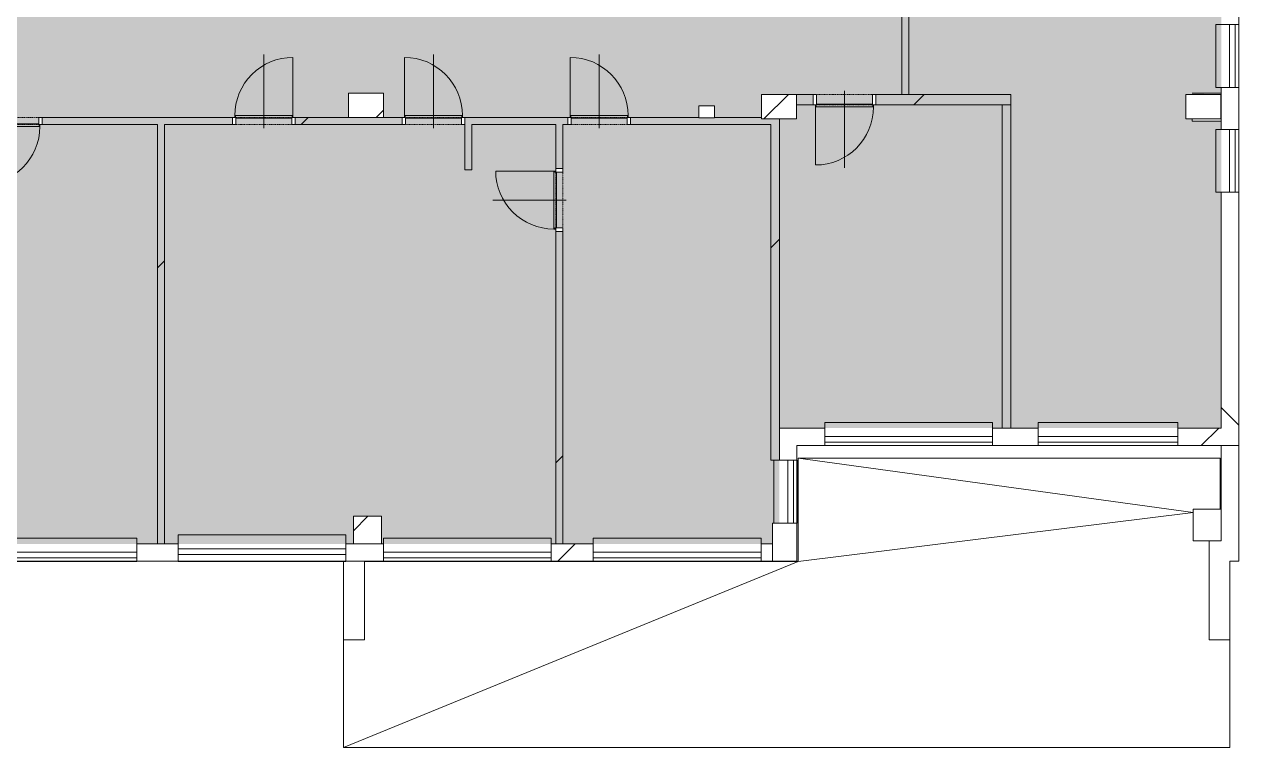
# Model space of a CAD drawing. Header units: millimetres. Extents: x -17526 to 472153, y -45352 to 20466.
# Drawn here: x 24142 to 41696, y -31726 to -21382 of the extents above; entities that cross this region are included whole.
import ezdxf

# ---------------------------------------------------------------- set-up
doc = ezdxf.new("R2010")
doc.units = ezdxf.units.MM
doc.linetypes.add('Čerchovaná se dvěma tečkami', pattern=[2.59, 1, -0.53, 0, -0.53, 0, -0.53])
for name, color, linetype, lineweight in [('A-DETL-GENF', 92, 'Continuous', 9), ('A-DETL-THIN', 151, 'Continuous', 9), ('A-DOOR', 31, 'Continuous', 9), ('A-DOOR-FRAM', 31, 'Continuous', 9), ('A-FLOR', 192, 'Continuous', 9), ('A-GENM', 13, 'Continuous', 9), ('A-GLAZ', 151, 'Continuous', 9), ('A-WALL', 113, 'Continuous', 9), ('A-WALL-PATT', 111, 'Continuous', 9), ('S-COLS', 52, 'Continuous', 9)]:
    doc.layers.add(name, color=color, linetype=linetype, lineweight=lineweight)
pattern_1 = [(45, (0, 0), (-4242.64, 4242.64), [])]
pattern_2 = [(45, (0, 0), (-7184.2, 7184.2), []), (45, (2874, -3e-12), (-7184.2, 7184.2), []), (45, (8621, -7e-12), (-4310.5, 10058), [4064, -2032, 67.06, -1964.94])]

# ---------------------------------------------------------------- blocks, each defined once
blk = doc.blocks.new('DVERE_1k_oblozka - DD03_01_800x1970_koupelna-1549492-Mapka _ závislý 3')
at = {"layer": 'A-DOOR'}
for p, q in [((-450, 53), (-400, 53)), ((-450, -47), (-450, 53)), ((-400, 53), (-400, -47)), ((0, 103), (0, -947)), ((400, 53), (450, 53)), ((400, -47), (400, 53)), ((450, 53), (450, -47)), ((-400, -47), (-450, -47)), ((-415, -47), (-415, -907)), ((-415, -62), (-400, -62)), ((-415, -77), (-415, -62)), ((415, -77), (-415, -77)), ((-400, -37), (400, -37)), ((305, -77), (-305, -77)), ((450, -47), (400, -47)), ((400, -62), (415, -62)), ((415, -77), (415, -47)), ((415, -62), (415, -77))]:
    blk.add_line(p, q, dxfattribs=at)
at = {"layer": 'A-DOOR', "linetype": 'Čerchovaná se dvěma tečkami'}
for p, q in [((-400, 53), (400, 53)), ((-400, -47), (400, -47))]:
    blk.add_line(p, q, dxfattribs=at)
at = {"layer": 'A-DOOR'}
blk.add_arc((-415, -77), 830, 270, 0, dxfattribs=at)
at = {"layer": 'A-DOOR-FRAM'}
for p, q in [((-450, 53), (-400, 53)), ((-400, 53), (-400, -47)), ((400, -47), (400, 53)), ((450, 53), (400, 53)), ((-400, -47), (-450, -47)), ((400, -47), (450, -47))]:
    blk.add_line(p, q, dxfattribs=at)
blk = doc.blocks.new('DVERE_1k_oblozka - DD03_01_800x1970_koupelna-V1-Mapka _ závislý 3')
at = {"layer": 'A-DOOR'}
for p, q in [((-450, 53), (-400, 53)), ((-450, -47), (-450, 53)), ((-400, 53), (-400, -47)), ((0, 103), (0, -947)), ((400, 53), (450, 53)), ((400, -47), (400, 53)), ((450, 53), (450, -47)), ((-400, -47), (-450, -47)), ((-415, -47), (-415, -907)), ((-415, -62), (-400, -62)), ((-415, -77), (-415, -62)), ((415, -77), (-415, -77)), ((-400, -37), (400, -37)), ((-400, -62), (-400, -40)), ((305, -77), (-305, -77)), ((400, -40), (400, -62)), ((450, -47), (400, -47)), ((400, -62), (415, -62)), ((415, -77), (415, -47)), ((415, -62), (415, -77))]:
    blk.add_line(p, q, dxfattribs=at)
at = {"layer": 'A-DOOR', "linetype": 'Čerchovaná se dvěma tečkami'}
for p, q in [((-400, 53), (400, 53)), ((-400, -47), (400, -47))]:
    blk.add_line(p, q, dxfattribs=at)
at = {"layer": 'A-DOOR'}
blk.add_arc((-415, -77), 830, 270, 0, dxfattribs=at)
at = {"layer": 'A-DOOR-FRAM'}
for p, q in [((-450, 53), (-400, 53)), ((-400, 53), (-400, -47)), ((400, -47), (400, 53)), ((450, 53), (400, 53)), ((-400, -47), (-450, -47)), ((400, -47), (450, -47))]:
    blk.add_line(p, q, dxfattribs=at)
blk = doc.blocks.new('DVERE_1k_oblozka - DD03_01_800x1970_koupelna-1549494-Mapka _ závislý 3')
at = {"layer": 'A-DOOR'}
for p, q in [((-450, 78), (-400, 78)), ((-450, -72), (-450, 78)), ((-400, 78), (-400, -72)), ((0, 128), (0, -972)), ((400, 78), (450, 78)), ((400, -72), (400, 78)), ((450, 78), (450, -72)), ((-400, -72), (-450, -72)), ((-415, -72), (-415, -932)), ((-415, -87), (-400, -87)), ((-415, -102), (-415, -87)), ((415, -102), (-415, -102)), ((-400, -62), (400, -62)), ((305, -102), (-305, -102)), ((450, -72), (400, -72)), ((400, -87), (415, -87)), ((415, -102), (415, -72)), ((415, -87), (415, -102))]:
    blk.add_line(p, q, dxfattribs=at)
at = {"layer": 'A-DOOR', "linetype": 'Čerchovaná se dvěma tečkami'}
for p, q in [((-400, 78), (400, 78)), ((-400, -72), (400, -72))]:
    blk.add_line(p, q, dxfattribs=at)
at = {"layer": 'A-DOOR'}
blk.add_arc((-415, -102), 830, 270, 0, dxfattribs=at)
at = {"layer": 'A-DOOR-FRAM'}
for p, q in [((-450, 78), (-400, 78)), ((-400, 78), (-400, -72)), ((400, -72), (400, 78)), ((450, 78), (400, 78)), ((-400, -72), (-450, -72)), ((400, -72), (450, -72))]:
    blk.add_line(p, q, dxfattribs=at)
blk = doc.blocks.new('OKNO_2k_nadsvetlik - OKNO_2k_nadsvetlik 2400 x 1750-1972477-Mapka _ závislý 3')
at = {"layer": 'A-GLAZ', "color": 41}
for p, q in [((-1200, 126), (1200, 126)), ((-1200, 25), (-1200, 126)), ((1200, 25), (-1200, 25)), ((-1200, 25), (1200, 25)), ((-1200, -55), (-1200, 25)), ((1200, 126), (1200, 25)), ((1200, 25), (1200, -55)), ((1200, -55), (-1200, -55))]:
    blk.add_line(p, q, dxfattribs=at)
blk = doc.blocks.new('parapet s nosem_vnitní - parapet s nosem_vnitní-V24-Mapka _ závislý 3')
at = {"layer": 'A-GENM', "color": 41}
for p, q in [((-1200, -190), (-1200, 0)), ((1200, 0), (1200, -190)), ((-1200, -190), (-1200, -200)), ((-1200, -200), (1200, -200)), ((-1200, -200), (1200, -200)), ((1200, -200), (1200, -190))]:
    blk.add_line(p, q, dxfattribs=at)
blk = doc.blocks.new('OKNO_2k_nadsvetlik - OKNO_2k_nadsvetlik 2400 x 1750-1972492-Mapka _ závislý 3')
at = {"layer": 'A-GLAZ'}
for p, q in [((-1200, 126), (1200, 126)), ((-1200, 75), (-1200, 126)), ((1200, 75), (-1200, 75)), ((-1200, 75), (1200, 75)), ((-1200, -5), (-1200, 75)), ((1200, 126), (1200, 75)), ((1200, 75), (1200, -5)), ((1200, -5), (-1200, -5))]:
    blk.add_line(p, q, dxfattribs=at)
blk = doc.blocks.new('parapet s nosem_vnitní - parapet s nosem_vnitní-1280305-Mapka _ závislý 3')
at = {"layer": 'A-GENM'}
for p, q in [((-1200, -190), (-1200, 0)), ((1200, 0), (1200, -190)), ((-1200, -190), (-1200, -200)), ((-1200, -200), (1200, -200)), ((-1200, -200), (1200, -200)), ((1200, -200), (1200, -190))]:
    blk.add_line(p, q, dxfattribs=at)
blk = doc.blocks.new('OKNO_2k_nadsvetlik - OKNO_2k_nadsvetlik 2400 x 1850-1972490-Mapka _ závislý 3')
at = {"layer": 'A-GLAZ'}
for p, q in [((-1200, 5), (1200, 5)), ((-1200, -75), (-1200, 5)), ((1200, 5), (1200, -75)), ((-1200, -75), (1200, -75)), ((-1200, -126), (-1200, -75)), ((1200, -75), (-1200, -75)), ((1200, -126), (-1200, -126)), ((1200, -75), (1200, -126))]:
    blk.add_line(p, q, dxfattribs=at)
blk = doc.blocks.new('parapet s nosem_vnitní - parapet s nosem_vnitní-V43-Mapka _ závislý 3')
at = {"layer": 'A-GENM'}
for p, q in [((1200, 200), (-1200, 200)), ((-1200, 200), (-1200, 190)), ((1200, 200), (-1200, 200)), ((-1200, 0), (-1200, 190)), ((1200, 190), (1200, 200)), ((1200, 190), (1200, 0))]:
    blk.add_line(p, q, dxfattribs=at)
blk = doc.blocks.new('OKNO_2k_nadsvetlik - OKNO_2k_nadsvetlik 2400 x 1850-V42-Mapka _ závislý 3')
at = {"layer": 'A-GLAZ'}
for p, q in [((-1200, 126), (1200, 126)), ((-1200, 75), (-1200, 126)), ((1200, 75), (-1200, 75)), ((-1200, 75), (1200, 75)), ((-1200, -5), (-1200, 75)), ((1200, 126), (1200, 75)), ((1200, 75), (1200, -5)), ((1200, -5), (-1200, -5))]:
    blk.add_line(p, q, dxfattribs=at)
blk = doc.blocks.new('OKNO_2k_nadsvetlik - OKNO_2k_nadsvetlik 2000 x 1850-1972473-Mapka _ závislý 3')
at = {"layer": 'A-GLAZ'}
for p, q in [((-1000, 126), (1000, 126)), ((-1000, 75), (-1000, 126)), ((1000, 75), (-1000, 75)), ((-1000, 75), (1000, 75)), ((-1000, -5), (-1000, 75)), ((1000, 126), (1000, 75)), ((1000, 75), (1000, -5)), ((1000, -5), (-1000, -5))]:
    blk.add_line(p, q, dxfattribs=at)
blk = doc.blocks.new('parapet s nosem_vnitní - parapet s nosem_vnitní-568559-Mapka _ závislý 3')
at = {"layer": 'A-GENM'}
for p, q in [((-1000, -190), (-1000, 0)), ((1000, 0), (1000, -190)), ((-1000, -190), (-1000, -200)), ((-1000, -200), (1000, -200)), ((-1000, -200), (1000, -200)), ((1000, -200), (1000, -190))]:
    blk.add_line(p, q, dxfattribs=at)
blk = doc.blocks.new('OKNO_1k_nadsvetlik - OKNO_1k_nadsvetlik_900 x 1850-V44-Mapka _ závislý 3')
at = {"layer": 'A-GLAZ'}
for p, q in [((-450, 126), (450, 126)), ((-450, 75), (-450, 126)), ((450, 75), (-450, 75)), ((-450, 75), (450, 75)), ((-450, -5), (-450, 75)), ((450, 126), (450, 75)), ((450, 75), (450, -5)), ((450, -5), (-450, -5))]:
    blk.add_line(p, q, dxfattribs=at)
blk = doc.blocks.new('parapet s nosem_vnitní - parapet s nosem_vnitní-V7-Mapka _ závislý 3')
at = {"layer": 'A-GENM'}
for p, q in [((-450, -190), (-450, 0)), ((450, 0), (450, -190)), ((-450, -190), (-450, -200)), ((-450, -200), (450, -200)), ((-450, -200), (450, -200)), ((450, -200), (450, -190))]:
    blk.add_line(p, q, dxfattribs=at)
blk = doc.blocks.new('DVERE_1k_oblozka - DD03_01_800x1970_koupelna-1549498-Mapka _ závislý 3')
at = {"layer": 'A-DOOR'}
for p, q in [((-415, 47), (-415, 907)), ((0, -103), (0, 947)), ((-400, 47), (-450, 47)), ((-450, 47), (-450, -53)), ((415, 77), (-415, 77)), ((-415, 77), (-415, 62)), ((-415, 62), (-400, 62)), ((-400, -53), (-400, 47)), ((-400, 37), (400, 37)), ((305, 77), (-305, 77)), ((400, 62), (415, 62)), ((450, 47), (400, 47)), ((400, 47), (400, -53)), ((415, 62), (415, 77)), ((415, 77), (415, 47)), ((450, -53), (450, 47)), ((-450, -53), (-400, -53)), ((400, -53), (450, -53))]:
    blk.add_line(p, q, dxfattribs=at)
at = {"layer": 'A-DOOR', "linetype": 'Čerchovaná se dvěma tečkami'}
for p, q in [((-400, 47), (400, 47)), ((-400, -53), (400, -53))]:
    blk.add_line(p, q, dxfattribs=at)
at = {"layer": 'A-DOOR'}
blk.add_arc((-415, 77), 830, 360, 90, dxfattribs=at)
at = {"layer": 'A-DOOR-FRAM'}
for p, q in [((-400, 47), (-450, 47)), ((-400, -53), (-400, 47)), ((400, 47), (400, -53)), ((400, 47), (450, 47)), ((-450, -53), (-400, -53)), ((450, -53), (400, -53))]:
    blk.add_line(p, q, dxfattribs=at)
blk = doc.blocks.new('Betonový pravoúhlý sloup - 170 x 230mm-2256506-Mapka _ závislý 3')
at = {"layer": 'S-COLS'}
h = blk.add_hatch(dxfattribs=at)
h.set_pattern_fill('FP_74', color=256, style=0, pattern_type=2)
h.set_pattern_definition([(135, (-22632, -33903), (-7184.2, -7184.2), []), (135, (-22632, -31030), (-7184.2, -7184.2), []), (135, (-22632, -25282), (-10058, -4310.5), [4064, -2032, 67.1, -1964.9])])
h.paths.add_polyline_path([(-88, -112), (87, -112), (87, 112), (-88, 112)])
for p, q in [((87, 112), (-88, 112)), ((-88, 112), (-88, -112)), ((87, -112), (87, 112)), ((-88, -112), (87, -112))]:
    blk.add_line(p, q, dxfattribs=at)
blk = doc.blocks.new('Betonový pravoúhlý sloup - 350 x 500mm-2256481-Mapka _ závislý 3')
at = {"layer": 'S-COLS'}
h = blk.add_hatch(dxfattribs=at)
h.set_pattern_fill('FP_75', color=256, style=0, pattern_type=2)
h.set_pattern_definition([(315, (22538, 29029), (7184.2, 7184.2), []), (315, (22538, 26155), (7184.2, 7184.2), []), (315, (22538, 20408), (10058, 4310.5), [4064, -2032, 67.1, -1964.9])])
h.paths.add_polyline_path([(-175, -250), (175, -250), (175, 250), (-175, 250)])
for p, q in [((175, 250), (-175, 250)), ((-175, 250), (-175, -250)), ((175, -250), (175, 250)), ((-175, -250), (175, -250))]:
    blk.add_line(p, q, dxfattribs=at)
blk = doc.blocks.new('OKNO_1k_nadsvetlik - OKNO_1k_nadsvetlik_900 x 1850-1969497-Mapka _ závislý 3')
at = {"layer": 'A-GLAZ', "color": 41}
for p, q in [((-450, 126), (450, 126)), ((-450, 75), (-450, 126)), ((450, 75), (-450, 75)), ((-450, 75), (450, 75)), ((-450, -5), (-450, 75)), ((450, 126), (450, 75)), ((450, 75), (450, -5)), ((450, -5), (-450, -5))]:
    blk.add_line(p, q, dxfattribs=at)
blk = doc.blocks.new('parapet s nosem_vnitní - parapet s nosem_vnitní-1280301-Mapka _ závislý 3')
at = {"layer": 'A-GENM', "color": 41}
for p, q in [((-450, -190), (-450, 0)), ((450, 0), (450, -190)), ((-450, -190), (-450, -200)), ((-450, -200), (450, -200)), ((-450, -200), (450, -200)), ((450, -200), (450, -190))]:
    blk.add_line(p, q, dxfattribs=at)
blk = doc.blocks.new('Betonový pravoúhlý sloup - 350 x 500mm-V108-Mapka _ závislý 3')
at = {"layer": 'S-COLS'}
h = blk.add_hatch(dxfattribs=at)
h.set_pattern_fill('FP_94', color=256, style=0, pattern_type=2)
h.set_pattern_definition([(315, (22557, 41009), (7184.2, 7184.2), []), (315, (22557, 38135), (7184.2, 7184.2), []), (315, (22557, 32388), (10058, 4310.5), [4064, -2032, 67.06, -1964.94])])
h.paths.add_polyline_path([(-175, -250), (175, -250), (175, 250), (-175, 250)])
for p, q in [((175, 250), (-175, 250)), ((-175, 250), (-175, -250)), ((175, -250), (175, 250)), ((-175, -250), (175, -250))]:
    blk.add_line(p, q, dxfattribs=at)
blk = doc.blocks.new('Betonový pravoúhlý sloup - 350 x 500mm-V109-Mapka _ závislý 3')
at = {"layer": 'S-COLS'}
h = blk.add_hatch(dxfattribs=at)
h.set_pattern_fill('FP_95', color=256, style=0, pattern_type=2)
h.set_pattern_definition([(315, (22557, 34938), (7184.2, 7184.2), []), (315, (22557, 32065), (7184.2, 7184.2), []), (315, (22557, 26317), (10058, 4310.5), [4064, -2032, 67.1, -1964.9])])
h.paths.add_polyline_path([(-175, -250), (175, -250), (175, 250), (-175, 250)])
for p, q in [((175, 250), (-175, 250)), ((-175, 250), (-175, -250)), ((175, -250), (175, 250)), ((-175, -250), (175, -250))]:
    blk.add_line(p, q, dxfattribs=at)

msp = doc.modelspace()

# ---------------------------------------------------------------- hatches: boundary and pattern name
at = {"layer": 'A-DETL-GENF'}
h = msp.add_hatch(color=1, dxfattribs=at)
h.paths.add_polyline_path([(-1285, -28962), (-1285, -27934), (-1455, -27934), (-1455, -28962)])
h.paths.add_polyline_path([(7106, -28962), (11070, -28962), (11070, -27934), (4810, -27934), (4810, -27116), (4950, -27116), (4950, -26158), (-1205, -26158), (-1205, -27300), (-750, -27300), (-750, -27934), (-1035, -27934), (-1035, -28962), (2998, -28962)])
h.paths.add_polyline_path([(11370, -28962), (16759, -28962), (16759, -27934), (11370, -27934), (11370, -28339)])
h.paths.add_polyline_path([(45042, -17206), (45042, -17201), (44742, -17206)])
h.paths.add_polyline_path([(42034, -17206), (41225, -17206), (41225, -17626), (40825, -17626), (40825, -17206), (39080, -17206), (39080, -16586), (39480, -16586), (39480, -16956), (42112, -16956), (42112, -16556), (42512, -16556), (42494, -16984), (42354, -17201), (42034, -17201)])
h.paths.add_polyline_path([(42354, -17206), (42354, -17521), (42034, -17521), (42034, -17206), (42112, -17206)])
h.paths.add_polyline_path([(23536, -28813), (28849, -28813), (28849, -28418), (29249, -28418), (29249, -28813), (34843, -28813), (34843, -28515), (34943, -28515), (34943, -27157), (41264, -27157), (41264, -22766), (40849, -22766), (40849, -22732), (40759, -22732), (40759, -22382), (41264, -22366), (41264, -19232), (41514, -19255), (41514, -19830), (43604, -19830), (43604, -19580), (43654, -19580), (43654, -19830), (44454, -19830), (44454, -19580), (44504, -19580), (44504, -19830), (48737, -19830), (48737, -17206), (47790, -17206), (47790, -17501), (47490, -17501), (47490, -17206), (45042, -17206), (45042, -17501), (44742, -17501), (44742, -17206), (42357, -17201), (42512, -16956), (48087, -16956), (48087, -16584), (48487, -16584), (48487, -10920), (48087, -10920), (48087, -10523), (42500, -10564), (42500, -10951), (42083, -10952), (42080, -10564), (41929, -10561), (41928, -10385), (40828, -10392), (40828, -10572), (38759, -10577), (38758, -10406), (38708, -10392), (38708, -10372), (37058, -10372), (37058, -10418), (37008, -10418), (37009, -10598), (33487, -10622), (33487, -11022), (33087, -11022), (33087, -16631), (33507, -16631), (33507, -17172), (33087, -17172), (33087, -17585), (29279, -17585), (29279, -17935), (28779, -17935), (28779, -17585), (23610, -17585), (23610, -18005), (23210, -18005), (23210, -16843), (22810, -16830), (22810, -16443), (23210, -16443), (23210, -12506), (23536, -12487), (23560, -12481), (23560, -17335), (23625, -17335), (23625, -4241), (23560, -4241), (23560, -11626), (23460, -11606), (23210, -11606), (23210, -10846), (22875, -10846), (22875, -10446), (23210, -10446), (23210, -4686), (22875, -4686), (22875, -4286), (23210, -4286), (23210, -4241), (16803, -4241), (16803, -4286), (17128, -4286), (17128, -4686), (16803, -4686), (16803, -10446), (17128, -10446), (17128, -10846), (16803, -10846), (16803, -16143), (17227, -16143), (17227, -16843), (16827, -16843), (16827, -16443), (11232, -16443), (11213, -16843), (10832, -16843), (10832, -16443), (5257, -16443), (5257, -16143), (6093, -16140), (6093, -15478), (6433, -15478), (6433, -9908), (6023, -9908), (6023, -9358), (6433, -9358), (6433, -6966), (6003, -6966), (6003, -6451), (6433, -6451), (6433, -887), (5900, -887), (5900, -432), (448, -432), (448, -872), (13, -891), (13, -6443), (433, -6443), (433, -6963), (13, -6963), (13, -9340), (448, -9340), (448, -9908), (13, -9908), (13, -14352), (-342, -14358), (-342, -15447), (-318, -15452), (-317, -15452), (468, -15452), (468, -16130), (2761, -16130), (2761, -15402), (3216, -15402), (3216, -16140), (3306, -16143), (3306, -16430), (-790, -16430), (-790, -16830), (-1205, -16830), (-1205, -21265), (-790, -21265), (-790, -21665), (-1205, -21665), (-1186, -25858), (5250, -25858), (5250, -27684), (10850, -27684), (10850, -27207), (11250, -27207), (11250, -27684), (16846, -27684), (16846, -27207), (17246, -27207), (17246, -24339), (17496, -24339), (17496, -25069), (18036, -25069), (18036, -25319), (18936, -25319), (18936, -25069), (21126, -25069), (21126, -25319), (22011, -25319), (22026, -25069), (22602, -25069), (22602, -22483), (22952, -22483), (22952, -22393), (23352, -22393), (23352, -22813), (22952, -22813), (22952, -28413), (23297, -28413), (23297, -28813)])
h.paths.add_polyline_path([(31843, -24343), (31743, -24343), (31751, -24293), (31843, -24293)])
h.paths.add_polyline_path([(11250, -24274), (11150, -24274), (11150, -24224), (11250, -24224)])
h.paths.add_polyline_path([(31843, -23493), (31743, -23493), (31751, -23443), (31843, -23443)])
h.paths.add_polyline_path([(11150, -23424), (11150, -23374), (11250, -23374), (11250, -23424)])
h.paths.add_polyline_path([(23496, -22813), (23496, -22713), (23546, -22713), (23536, -22813)])
h.paths.add_polyline_path([(32763, -22813), (32763, -22713), (32813, -22713), (32813, -22813)])
h.paths.add_polyline_path([(31963, -22813), (31913, -22813), (31913, -22713), (31963, -22713)])
h.paths.add_polyline_path([(29543, -22813), (29543, -22713), (29593, -22713), (29593, -22813)])
h.paths.add_polyline_path([(27166, -22813), (27116, -22813), (27116, -22713), (27166, -22713)])
h.paths.add_polyline_path([(30393, -22813), (30393, -22713), (30443, -22713), (30443, -22813)])
h.paths.add_polyline_path([(24346, -22813), (24346, -22713), (24396, -22713), (24396, -22813)])
h.paths.add_polyline_path([(27966, -22813), (27966, -22713), (28016, -22713), (28016, -22813)])
h.paths.add_polyline_path([(17309, -22803), (16909, -22803), (16909, -22383), (17309, -22383)])
h.paths.add_polyline_path([(35188, -22732), (34688, -22732), (34688, -22382), (35188, -22382), (35188, -22532)])
h.paths.add_polyline_path([(34016, -22720), (33791, -22713), (33791, -22545), (34016, -22545)])
h.paths.add_polyline_path([(28779, -22713), (28779, -22363), (29279, -22363), (29279, -22713)])
h.paths.add_polyline_path([(35423, -22532), (35423, -22382), (35473, -22382), (35473, -22532)])
h.paths.add_polyline_path([(36323, -22532), (36273, -22532), (36273, -22382), (36323, -22382)])
h.paths.add_polyline_path([(1899, -22425), (1899, -22375), (1999, -22375), (1999, -22425)])
h.paths.add_polyline_path([(4950, -21665), (4810, -21665), (4810, -21265), (5250, -21265), (5250, -21665), (5150, -21665)])
h.paths.add_polyline_path([(10601, -21600), (10551, -21600), (10551, -21500), (10601, -21500), (10601, -21562)])
h.paths.add_polyline_path([(9751, -21600), (9701, -21600), (9701, -21500), (9751, -21500), (9751, -21562)])
h.paths.add_polyline_path([(6621, -21600), (6621, -21500), (6671, -21500), (6671, -21600)])
h.paths.add_polyline_path([(7521, -21600), (7471, -21600), (7471, -21500), (7521, -21500), (7521, -21562)])
h.paths.add_polyline_path([(1999, -21575), (1899, -21575), (1899, -21525), (1999, -21526)])
h.paths.add_polyline_path([(11150, -21562), (10868, -21562), (10868, -21212), (11368, -21212), (11363, -21562), (11250, -21562)])
h.paths.add_polyline_path([(3650, -21415), (3600, -21415), (3600, -21265), (3650, -21265)])
h.paths.add_polyline_path([(4500, -21415), (4450, -21415), (4450, -21265), (4500, -21265)])
h.paths.add_polyline_path([(22872, -21323), (22872, -21223), (22922, -21223), (22922, -21323)])
h.paths.add_polyline_path([(22222, -21323), (22222, -21223), (22272, -21223), (22272, -21323)])
h.paths.add_polyline_path([(3156, -20900), (3156, -20850), (3306, -20850), (3306, -20900)])
h.paths.add_polyline_path([(32005, -20879), (31955, -20879), (31955, -20729), (32005, -20729)])
h.paths.add_polyline_path([(31005, -20876), (31005, -20725), (31055, -20725), (31055, -20876), (31005, -20875)])
h.paths.add_polyline_path([(28114, -20864), (28064, -20864), (28064, -20714), (28114, -20714), (28114, -20864)])
h.paths.add_polyline_path([(27164, -20860), (27114, -20860), (27114, -20710), (27164, -20710), (27164, -20860)])
h.paths.add_polyline_path([(25946, -20705), (25646, -20704), (25646, -19936), (25946, -19936), (25946, -20036)])
h.paths.add_polyline_path([(24783, -20237), (24733, -20236), (24737, -20136), (24787, -20137), (24783, -20236)])
h.paths.add_polyline_path([(23934, -20208), (23884, -20206), (23887, -20106), (23937, -20108), (23934, -20206)])
h.paths.add_polyline_path([(3156, -20050), (3156, -20000), (3306, -20000), (3306, -20050)])
h.paths.add_polyline_path([(7770, -19675), (7769, -19525), (7819, -19525), (7820, -19675)])
h.paths.add_polyline_path([(8620, -19672), (8619, -19522), (8669, -19522), (8670, -19672)])
h.paths.add_polyline_path([(11986, -19659), (11986, -19509), (12035, -19509), (12035, -19659)])
h.paths.add_polyline_path([(12836, -19656), (12836, -19506), (12885, -19506), (12885, -19656)])
h.paths.add_polyline_path([(13535, -19543), (13535, -19143), (13835, -19143), (13835, -19543)])
h.paths.add_polyline_path([(20731, -19336), (20731, -19286), (20831, -19286), (20831, -19336)])
h.paths.add_polyline_path([(40954, -19232), (40904, -19232), (40904, -19132), (40954, -19132)])
h.paths.add_polyline_path([(40054, -19232), (40054, -19132), (40104, -19132), (40104, -19232)])
h.paths.add_polyline_path([(15335, -19013), (15285, -19013), (15285, -18913), (15335, -18913)])
h.paths.add_polyline_path([(17007, -19013), (17007, -18913), (17057, -18913), (17057, -19013)])
h.paths.add_polyline_path([(17907, -19013), (17857, -19013), (17857, -18913), (17907, -18913)])
h.paths.add_polyline_path([(16085, -19013), (16035, -19013), (16035, -18913), (16085, -18913)])
h.paths.add_polyline_path([(22426, -18846), (22376, -18846), (22376, -18746), (22426, -18746)])
h.paths.add_polyline_path([(23026, -18846), (23026, -18746), (23076, -18746), (23076, -18846)])
h.paths.add_polyline_path([(20831, -18686), (20731, -18686), (20731, -18636), (20831, -18636)])
h.paths.add_polyline_path([(21500, -18186), (21200, -18186), (21200, -16780), (21500, -16780), (21500, -18120)])
h.paths.add_polyline_path([(35054, -17972), (34805, -17972), (34805, -17272), (35215, -17272), (35215, -17972)])
h.paths.add_polyline_path([(33915, -17272), (33865, -17272), (33865, -17172), (33915, -17172)])
h.paths.add_polyline_path([(34715, -17272), (34715, -17172), (34765, -17172), (34765, -17272)])
h.paths.add_polyline_path([(47490, -17206), (47796, -17201), (47790, -17201), (47490, -17201)])
h.paths.add_polyline_path([(5172, -16843), (4822, -16843), (4822, -16143), (5172, -16143), (5172, -16443)])
h.paths.add_polyline_path([(-317, -16140), (-318, -16130), (-318, -16140)])
h.paths.add_polyline_path([(21857, -15762), (21857, -15712), (21957, -15712), (21957, -15762)])
h.paths.add_polyline_path([(19629, -15762), (19529, -15762), (19529, -15712), (19629, -15712)])
h.paths.add_polyline_path([(3216, -15385), (3216, -15385), (3216, -15335), (3316, -15335), (3316, -15385)])
h.paths.add_polyline_path([(19629, -15112), (19529, -15112), (19529, -15062), (19629, -15062)])
h.paths.add_polyline_path([(21957, -15112), (21857, -15112), (21857, -15062), (21957, -15062)])
h.paths.add_polyline_path([(19629, -14852), (19529, -14852), (19529, -14802), (19629, -14802)])
h.paths.add_polyline_path([(21957, -14750), (21857, -14750), (21857, -14700), (21957, -14713)])
h.paths.add_polyline_path([(3316, -14535), (3216, -14535), (3216, -14485), (3316, -14485)])
h.paths.add_polyline_path([(19629, -14202), (19529, -14202), (19529, -14152), (19629, -14152)])
h.paths.add_polyline_path([(21957, -14100), (21857, -14100), (21857, -14050), (21957, -14050)])
h.paths.add_polyline_path([(39080, -13752), (38930, -13752), (38930, -13702), (39080, -13702)])
h.paths.add_polyline_path([(38930, -12902), (38930, -12852), (39080, -12852), (39080, -12902)])
h.paths.add_polyline_path([(39200, -12690), (39200, -12590), (39249, -12589), (39249, -12689)])
h.paths.add_polyline_path([(39850, -12687), (39849, -12587), (39899, -12587), (39900, -12686)])
h.paths.add_polyline_path([(42414, -12047), (42413, -11997), (42513, -11997), (42500, -12046)])
h.paths.add_polyline_path([(20827, -11479), (20827, -11379), (20877, -11379), (20877, -11479)])
h.paths.add_polyline_path([(20027, -11479), (19977, -11479), (19977, -11379), (20027, -11379)])
h.paths.add_polyline_path([(42406, -11197), (42413, -11147), (42506, -11147), (42500, -11196), (42413, -11197)])
h.paths.add_polyline_path([(4613, -11177), (4613, -11127), (4713, -11127), (4713, -11177)])
h.paths.add_polyline_path([(39080, -10977), (39080, -10577), (39480, -10584), (39480, -10977)])
h.paths.add_polyline_path([(4613, -10327), (4610, -10327), (4613, -10277), (4710, -10277), (4710, -10327)])
h.paths.add_polyline_path([(4596, -6045), (4596, -5995), (4696, -5995), (4696, -6045)])
h.paths.add_polyline_path([(4593, -5195), (4593, -5145), (4693, -5145), (4693, -5195)])
h.paths.add_polyline_path([(4943, -3625), (4893, -3625), (4893, -3525), (4943, -3525)])
h.paths.add_polyline_path([(5793, -3625), (5743, -3625), (5743, -3525), (5793, -3525)])
at = {"layer": 'A-WALL-PATT'}
h = msp.add_hatch(dxfattribs=at)
h.set_pattern_fill('FP_31', color=256, angle=45, style=0, pattern_type=2)
h.set_pattern_definition([(315, (41263.6, -26874), (5747, 5747), []), (270, (43956, -36031.6), (5747.4, -5747.4), [1016, -10478.7]), (315, (43956, -37047.6), (5747.4, 5747.4), [1016, -7112]), (1e-13, (44674, -37766), (5747.4, 5747.4), [1016, -10478.7]), (45, (45690, -37766), (-5747.4, 5747.4), [1016, -7112]), (270, (46408.6, -36031.6), (5747.4, -5747.4), [1016, -10478.7]), (315, (45690, -35313), (5747.4, 5747.4), [1016, -7112]), (1e-13, (44674, -35313), (5747.4, 5747.4), [1016, -10478.7]), (45, (43956, -36031.6), (-5747.4, 5747.4), [1016, -7112]), (315, (47337.4, -38695), (5747.4, 5747.4), [2032, -6096])])
h.paths.add_polyline_path([(41389, -29063), (41514, -29063), (41514, -23782), (41264, -23782), (41264, -28768), (41389, -28768)])
h.paths.add_polyline_path([(41268, -22882), (41514, -22882), (41514, -22282), (41264, -22282), (41264, -22882)])
h.paths.add_polyline_path([(41464, -21382), (41514, -21382), (41514, -19232), (41264, -19255), (41264, -21382), (41384, -21382)])
h = msp.add_hatch(dxfattribs=at)
h.set_pattern_fill('FP_4', color=256, style=0, pattern_type=2)
h.set_pattern_definition(pattern_1)
h.paths.add_polyline_path([(38253, -22532), (38253, -22382), (36323, -22382), (36323, -22532), (38128, -22532)])
h.paths.add_polyline_path([(35188, -22532), (35423, -22532), (35423, -22382), (35188, -22382), (35188, -22456)])
h = msp.add_hatch(dxfattribs=at)
h.set_pattern_fill('FP_10', color=256, angle=45, style=0, pattern_type=2)
h.set_pattern_definition([(45, (0, 0), (-7184.2, 7184.2), []), (45, (2874, -3e-12), (-7184.2, 7184.2), []), (45, (8621, -8e-12), (-4310.5, 10058), [4064, -2032, 67.06, -1964.94])])
h.paths.add_polyline_path([(41259, -22766), (41264, -22766), (41259, -22366), (41259, -22382), (41259, -22732), (40849, -22732), (40849, -22766)])
h = msp.add_hatch(dxfattribs=at)
h.set_pattern_fill('FP_4', color=256, style=0, pattern_type=2)
h.set_pattern_definition(pattern_1)
h.paths.add_polyline_path([(31913, -22813), (31913, -22713), (30443, -22713), (30443, -22813), (31843, -22813)])
h.paths.add_polyline_path([(23496, -22813), (23496, -22713), (23352, -22713), (23352, -22813)])
h.paths.add_polyline_path([(24396, -22813), (27116, -22813), (27116, -22713), (24396, -22713)])
h.paths.add_polyline_path([(32813, -22813), (34818, -22813), (34818, -22732), (32813, -22713)])
h.paths.add_polyline_path([(29543, -22813), (29543, -22713), (28016, -22713), (28016, -22813), (29279, -22813)])
h = msp.add_hatch(dxfattribs=at)
h.set_pattern_fill('FP_4', color=256, style=0, pattern_type=2)
h.set_pattern_definition(pattern_1)
h.paths.add_polyline_path([(26146, -28813), (26146, -22813), (26046, -22813), (26046, -28813)])
h = msp.add_hatch(dxfattribs=at)
h.set_pattern_fill('FP_4', color=256, style=0, pattern_type=2)
h.set_pattern_definition(pattern_1)
h.paths.add_polyline_path([(31843, -28813), (31843, -24343), (31743, -24343), (31751, -28813)])
h.paths.add_polyline_path([(31743, -23443), (31843, -23443), (31843, -22813), (31743, -22813)])
h = msp.add_hatch(dxfattribs=at)
h.set_pattern_fill('FP_4', color=256, style=0, pattern_type=2)
h.set_pattern_definition(pattern_1)
h.paths.add_polyline_path([(34868, -27615), (34943, -27615), (34943, -22732), (34818, -22732), (34818, -27615)])
h = msp.add_hatch(dxfattribs=at)
h.set_pattern_fill('FP_50', color=256, angle=45, style=0, pattern_type=2)
h.set_pattern_definition([(45, (40977, -27407), (-5747, 5747), []), (360, (50135, -24714.6), (5747.4, 5747.4), [1016, -10478.7]), (45, (51151, -24714.6), (-5747.4, 5747.4), [1016, -7112]), (90, (51869.5, -23996), (-5747.4, 5747.4), [1016, -10478.7]), (135, (51869.5, -22980), (-5747.4, -5747.4), [1016, -7112]), (360, (50135, -22262), (5747.4, 5747.4), [1016, -10478.7]), (45, (49417, -22980), (-5747.4, 5747.4), [1016, -7112]), (90, (49416.6, -23996), (-5747.4, 5747.4), [1016, -10478.7]), (135, (50135, -24714.6), (-5747.4, -5747.4), [1016, -7112]), (45, (52798, -21333), (-5747.4, 5747.4), [2032, -6096])])
h.paths.add_polyline_path([(35593, -27407), (35593, -27157), (34943, -27157), (34943, -27407), (35193, -27407)])
h.paths.add_polyline_path([(41264, -27407), (41264, -27157), (40643, -27157), (40643, -27407)])
h.paths.add_polyline_path([(37993, -27407), (38643, -27407), (38643, -27157), (37993, -27178), (37993, -27357)])
h = msp.add_hatch(dxfattribs=at)
h.set_pattern_fill('FP_51', color=256, angle=45, style=0, pattern_type=2)
h.set_pattern_definition([(315, (34943, -30834.4), (5747, 5747), []), (270, (37635.4, -39992.3), (5747.4, -5747.4), [1016, -10478.7]), (315, (37635.4, -41008), (5747.4, 5747.4), [1016, -7112]), (0, (38354, -41727), (5747.4, 5747.4), [1016, -10478.7]), (45, (39370, -41727), (-5747.4, 5747.4), [1016, -7112]), (270, (40088, -39992.3), (5747.4, -5747.4), [1016, -10478.7]), (315, (39370, -39274), (5747.4, 5747.4), [1016, -7112]), (0, (38354, -39274), (5747.4, 5747.4), [1016, -10478.7]), (45, (37635.4, -39992), (-5747.4, 5747.4), [1016, -7112]), (315, (41017, -42656), (5747.4, 5747.4), [2032, -6096])])
h.paths.add_polyline_path([(35143, -27615), (35193, -27615), (35193, -27407), (34943, -27407), (34943, -27615), (35063, -27615)])
h = msp.add_hatch(dxfattribs=at)
h.set_pattern_fill('FP_43', color=256, angle=45, style=0, pattern_type=2)
h.set_pattern_definition(pattern_2)
h.paths.add_polyline_path([(28849, -28813), (29249, -28813), (29249, -28418), (28849, -28418)])
h = msp.add_hatch(dxfattribs=at)
h.set_pattern_fill('FP_43', color=256, angle=45, style=0, pattern_type=2)
h.set_pattern_definition(pattern_2)
h.paths.add_polyline_path([(41089, -28768), (41264, -28768), (41264, -28318), (40864, -28318), (40864, -28768)])
h = msp.add_hatch(dxfattribs=at)
h.set_pattern_fill('FP_9', color=256, angle=45, style=0, pattern_type=2)
h.set_pattern_definition(pattern_2)
h.paths.add_polyline_path([(34843, -29063), (35193, -29063), (35193, -28515), (34843, -28515), (34843, -28813)])
h = msp.add_hatch(dxfattribs=at)
h.set_pattern_fill('FP_69', color=256, angle=45, style=0, pattern_type=2)
h.set_pattern_definition([(135, (41388.6, -26604), (-5747, -5747), []), (90, (38696.4, -17446), (-5747.4, 5747.4), [1016, -10478.7]), (135, (38696.4, -16430), (-5747.4, -5747.4), [1016, -7112]), (180, (37978, -15711.6), (-5747.4, -5747.4), [1016, -10478.7]), (225, (36962, -15711.6), (5747.4, -5747.4), [1016, -7112]), (90, (36243.6, -17446), (-5747.4, 5747.4), [1016, -10478.7]), (135, (36962, -18164), (-5747.4, -5747.4), [1016, -7112]), (180, (37978, -18164.4), (-5747.4, -5747.4), [1016, -10478.7]), (225, (38696.4, -17446), (5747.4, -5747.4), [1016, -7112]), (135, (35315, -14783), (-5747.4, -5747.4), [2032, -6096])])
h.paths.add_polyline_path([(41089, -30188), (41389, -30188), (41389, -28768), (41089, -28768), (41089, -29063)])
h = msp.add_hatch(dxfattribs=at)
h.set_pattern_fill('FP_42', color=256, angle=45, style=0, pattern_type=2)
h.set_pattern_definition([(45, (31771.6, -29062.5), (-5747, 5747), []), (360, (40929.5, -26370.4), (5747.4, 5747.4), [1016, -10478.7]), (45, (41945.5, -26370), (-5747.4, 5747.4), [1016, -7112]), (90, (42664, -25652), (-5747.4, 5747.4), [1016, -10478.7]), (135, (42664, -24636), (-5747.4, -5747.4), [1016, -7112]), (360, (40929.5, -23917.5), (5747.4, 5747.4), [1016, -10478.7]), (45, (40211, -24636), (-5747.4, 5747.4), [1016, -7112]), (90, (40211, -25652), (-5747.4, 5747.4), [1016, -10478.7]), (135, (40929.5, -26370), (-5747.4, -5747.4), [1016, -7112]), (45, (43593, -22989), (-5747.4, 5747.4), [2032, -6096])])
h.paths.add_polyline_path([(34843, -29063), (34843, -28813), (34679, -28813), (34679, -29063)])
h.paths.add_polyline_path([(29004, -29063), (29279, -29063), (29279, -28813), (28739, -28813), (28739, -29063), (28849, -29063)])
h.paths.add_polyline_path([(23349, -29063), (23349, -28813), (22952, -28813), (22952, -29063), (23297, -29063)])
h.paths.add_polyline_path([(31679, -29063), (32279, -29063), (32279, -28813), (31679, -28827), (31679, -29013)])
h.paths.add_polyline_path([(25749, -29063), (26339, -29063), (26339, -28813), (25749, -28813), (25749, -29013)])
h = msp.add_hatch(dxfattribs=at)
h.set_pattern_fill('FP_54', color=256, angle=45, style=0, pattern_type=2)
h.set_pattern_definition([(135, (29003.6, -26751), (-5747, -5747), []), (90, (26311.4, -17593.4), (-5747.4, 5747.4), [1016, -10478.7]), (135, (26311.4, -16577), (-5747.4, -5747.4), [1016, -7112]), (180, (25593, -15859), (-5747.4, -5747.4), [1016, -10478.7]), (225, (24577, -15859), (5747.4, -5747.4), [1016, -7112]), (90, (23858.6, -17593.4), (-5747.4, 5747.4), [1016, -10478.7]), (135, (24577, -18312), (-5747.4, -5747.4), [1016, -7112]), (180, (25593, -18312), (-5747.4, -5747.4), [1016, -10478.7]), (225, (26311.4, -17593), (5747.4, -5747.4), [1016, -7112]), (135, (22930, -14930), (-5747.4, -5747.4), [2032, -6096])])
h.paths.add_polyline_path([(28704, -30188), (29004, -30188), (29004, -29063), (28704, -29064), (28704, -29474)])

# ---------------------------------------------------------------- linework, layer by layer
at = {"layer": 'A-DETL-THIN'}
for p, q in [((41514, -27407), (41514, -19830)), ((35193, -29063), (35193, -27407)), ((35193, -27407), (41514, -27407)), ((22602, -29063), (35193, -29063))]:
    msp.add_line(p, q, dxfattribs=at)
at = {"layer": 'A-FLOR'}
for p, q in [((35209, -29066), (35209, -27586)), ((40864, -28366), (35209, -27586)), ((35209, -27586), (41249, -27586)), ((41249, -27586), (41249, -28318)), ((40864, -28366), (35209, -29066)), ((28704, -31726), (35209, -29066)), ((29004, -29066), (35209, -29066)), ((28704, -31726), (28704, -30188)), ((41389, -30188), (41389, -31726)), ((41389, -31726), (28704, -31726))]:
    msp.add_line(p, q, dxfattribs=at)
at = {"layer": 'A-WALL'}
for p, q in [((36693, -20532), (36693, -22382)), ((36793, -22382), (36793, -20532)), ((41264, -22882), (41264, -22282)), ((41514, -22882), (41514, -22282)), ((35423, -22382), (35188, -22382)), ((38253, -22382), (36323, -22382)), ((38253, -27157), (38253, -22382)), ((41264, -22366), (40849, -22366)), ((35188, -22532), (35423, -22532)), ((36323, -22532), (38253, -22532)), ((38128, -22532), (38128, -27157)), ((27116, -22713), (24396, -22713)), ((24396, -22813), (26046, -22813)), ((26046, -22813), (26046, -28813)), ((26146, -22813), (27116, -22813)), ((26146, -28813), (26146, -22813)), ((28779, -22713), (28016, -22713)), ((28016, -22813), (29543, -22813)), ((29543, -22713), (29279, -22713)), ((31913, -22713), (30443, -22713)), ((30443, -22813), (30443, -23463)), ((30543, -22813), (31743, -22813)), ((30543, -23463), (30543, -22813)), ((31743, -22813), (31743, -23443)), ((31843, -23443), (31843, -22813)), ((31843, -22813), (31913, -22813)), ((33791, -22713), (32813, -22713)), ((32813, -22813), (34818, -22813)), ((34688, -22713), (34016, -22713)), ((34818, -22813), (34818, -27615)), ((34943, -27615), (34943, -22732)), ((40849, -22732), (40849, -22766)), ((40849, -22766), (41264, -22766)), ((30443, -23463), (30543, -23463)), ((41264, -23782), (41264, -27157)), ((41514, -29063), (41514, -23782)), ((31743, -24343), (31743, -28813)), ((31843, -28813), (31843, -24343)), ((35593, -27157), (34943, -27157)), ((38643, -27157), (37993, -27157)), ((41264, -27157), (40643, -27157)), ((35193, -27407), (35593, -27407)), ((35193, -27615), (35193, -27407)), ((37993, -27407), (38643, -27407)), ((40643, -27407), (41264, -27407)), ((41264, -27407), (41264, -28768)), ((34818, -27615), (34873, -27615)), ((28849, -28418), (28849, -28813)), ((29249, -28418), (28849, -28418)), ((29249, -28813), (29249, -28418)), ((40864, -28318), (40864, -28768)), ((41264, -28318), (40864, -28318)), ((34843, -28515), (34843, -29063)), ((34873, -28515), (34843, -28515)), ((35193, -29063), (35193, -28515)), ((40864, -28768), (41264, -28768)), ((41089, -28768), (41089, -30188)), ((26339, -28813), (25749, -28813)), ((28739, -28813), (29279, -28813)), ((32279, -28813), (31679, -28813)), ((34843, -28813), (34679, -28813)), ((25749, -29063), (26339, -29063)), ((28704, -29064), (28704, -30188)), ((29004, -29063), (29279, -29063)), ((29004, -30188), (29004, -29063)), ((31679, -29063), (32279, -29063)), ((34679, -29063), (35193, -29063)), ((41389, -29063), (41514, -29063)), ((41389, -30188), (41389, -29063)), ((28704, -30188), (29004, -30188)), ((41089, -30188), (41389, -30188))]:
    msp.add_line(p, q, dxfattribs=at)

# ---------------------------------------------------------------- block references
at = {"layer": 'A-DOOR'}
for name, p, rotation in [('DVERE_1k_oblozka - DD03_01_800x1970_koupelna-1549492-Mapka _ závislý 3', (27566, -22760), 180), ('DVERE_1k_oblozka - DD03_01_800x1970_koupelna-V1-Mapka _ závislý 3', (31790, -23893), 270)]:
    msp.add_blockref(name, p, dxfattribs=dict(at, rotation=rotation))
for name, p in [('DVERE_1k_oblozka - DD03_01_800x1970_koupelna-1549498-Mapka _ závislý 3', (29993, -22760)), ('DVERE_1k_oblozka - DD03_01_800x1970_koupelna-1549498-Mapka _ závislý 3', (32363, -22760)), ('DVERE_1k_oblozka - DD03_01_800x1970_koupelna-1549494-Mapka _ závislý 3', (35873, -22460)), ('DVERE_1k_oblozka - DD03_01_800x1970_koupelna-1549492-Mapka _ závislý 3', (23946, -22765))]:
    msp.add_blockref(name, p, dxfattribs=at)
at = {"layer": 'A-GENM'}
for name, p, rotation in [('parapet s nosem_vnitní - parapet s nosem_vnitní-V7-Mapka _ závislý 3', (41384, -21832), 269.9999999999999), ('parapet s nosem_vnitní - parapet s nosem_vnitní-V7-Mapka _ závislý 3', (41384, -23332), 269.9999999999999), ('parapet s nosem_vnitní - parapet s nosem_vnitní-1280305-Mapka _ závislý 3', (36793, -27277), 180), ('parapet s nosem_vnitní - parapet s nosem_vnitní-568559-Mapka _ závislý 3', (39643, -27277), 180), ('parapet s nosem_vnitní - parapet s nosem_vnitní-1280305-Mapka _ závislý 3', (24549, -28933), 180)]:
    msp.add_blockref(name, p, dxfattribs=dict(at, rotation=rotation))
at = {"layer": 'A-GENM', "color": 41}
for name, p, rotation in [('parapet s nosem_vnitní - parapet s nosem_vnitní-1280301-Mapka _ závislý 3', (35063, -28065), 270), ('parapet s nosem_vnitní - parapet s nosem_vnitní-V24-Mapka _ závislý 3', (27539, -28883), 180)]:
    msp.add_blockref(name, p, dxfattribs=dict(at, rotation=rotation))
at = {"layer": 'A-GENM'}
for p in [(30479, -28933), (33479, -28933)]:
    msp.add_blockref('parapet s nosem_vnitní - parapet s nosem_vnitní-V43-Mapka _ závislý 3', p, dxfattribs=at)
at = {"layer": 'A-GLAZ'}
for name, p, rotation in [('OKNO_1k_nadsvetlik - OKNO_1k_nadsvetlik_900 x 1850-V44-Mapka _ závislý 3', (41389, -21832), 269.9999999999999), ('OKNO_1k_nadsvetlik - OKNO_1k_nadsvetlik_900 x 1850-V44-Mapka _ závislý 3', (41389, -23332), 269.9999999999999), ('OKNO_2k_nadsvetlik - OKNO_2k_nadsvetlik 2400 x 1850-V42-Mapka _ závislý 3', (36793, -27282), 180), ('OKNO_2k_nadsvetlik - OKNO_2k_nadsvetlik 2000 x 1850-1972473-Mapka _ závislý 3', (39643, -27282), 180), ('OKNO_2k_nadsvetlik - OKNO_2k_nadsvetlik 2400 x 1750-1972492-Mapka _ závislý 3', (24549, -28938), 180)]:
    msp.add_blockref(name, p, dxfattribs=dict(at, rotation=rotation))
at = {"layer": 'A-GLAZ', "color": 41}
for name, p, rotation in [('OKNO_1k_nadsvetlik - OKNO_1k_nadsvetlik_900 x 1850-1969497-Mapka _ závislý 3', (35068, -28065), 270), ('OKNO_2k_nadsvetlik - OKNO_2k_nadsvetlik 2400 x 1750-1972477-Mapka _ závislý 3', (27539, -28938), 180)]:
    msp.add_blockref(name, p, dxfattribs=dict(at, rotation=rotation))
at = {"layer": 'A-GLAZ'}
for p in [(30479, -28938), (33479, -28938)]:
    msp.add_blockref('OKNO_2k_nadsvetlik - OKNO_2k_nadsvetlik 2400 x 1850-1972490-Mapka _ závislý 3', p, dxfattribs=at)
at = {"layer": 'S-COLS'}
for name, p, rotation in [('Betonový pravoúhlý sloup - 350 x 500mm-2256481-Mapka _ závislý 3', (29029, -22538), 89.9999999999999), ('Betonový pravoúhlý sloup - 350 x 500mm-V109-Mapka _ závislý 3', (34938, -22557), 89.9999999999999), ('Betonový pravoúhlý sloup - 350 x 500mm-V108-Mapka _ závislý 3', (41009, -22557), 89.9999999999999), ('Betonový pravoúhlý sloup - 170 x 230mm-2256506-Mapka _ závislý 3', (33903, -22632), 269.9999999999997)]:
    msp.add_blockref(name, p, dxfattribs=dict(at, rotation=rotation))

doc.saveas('drawing.dxf')
